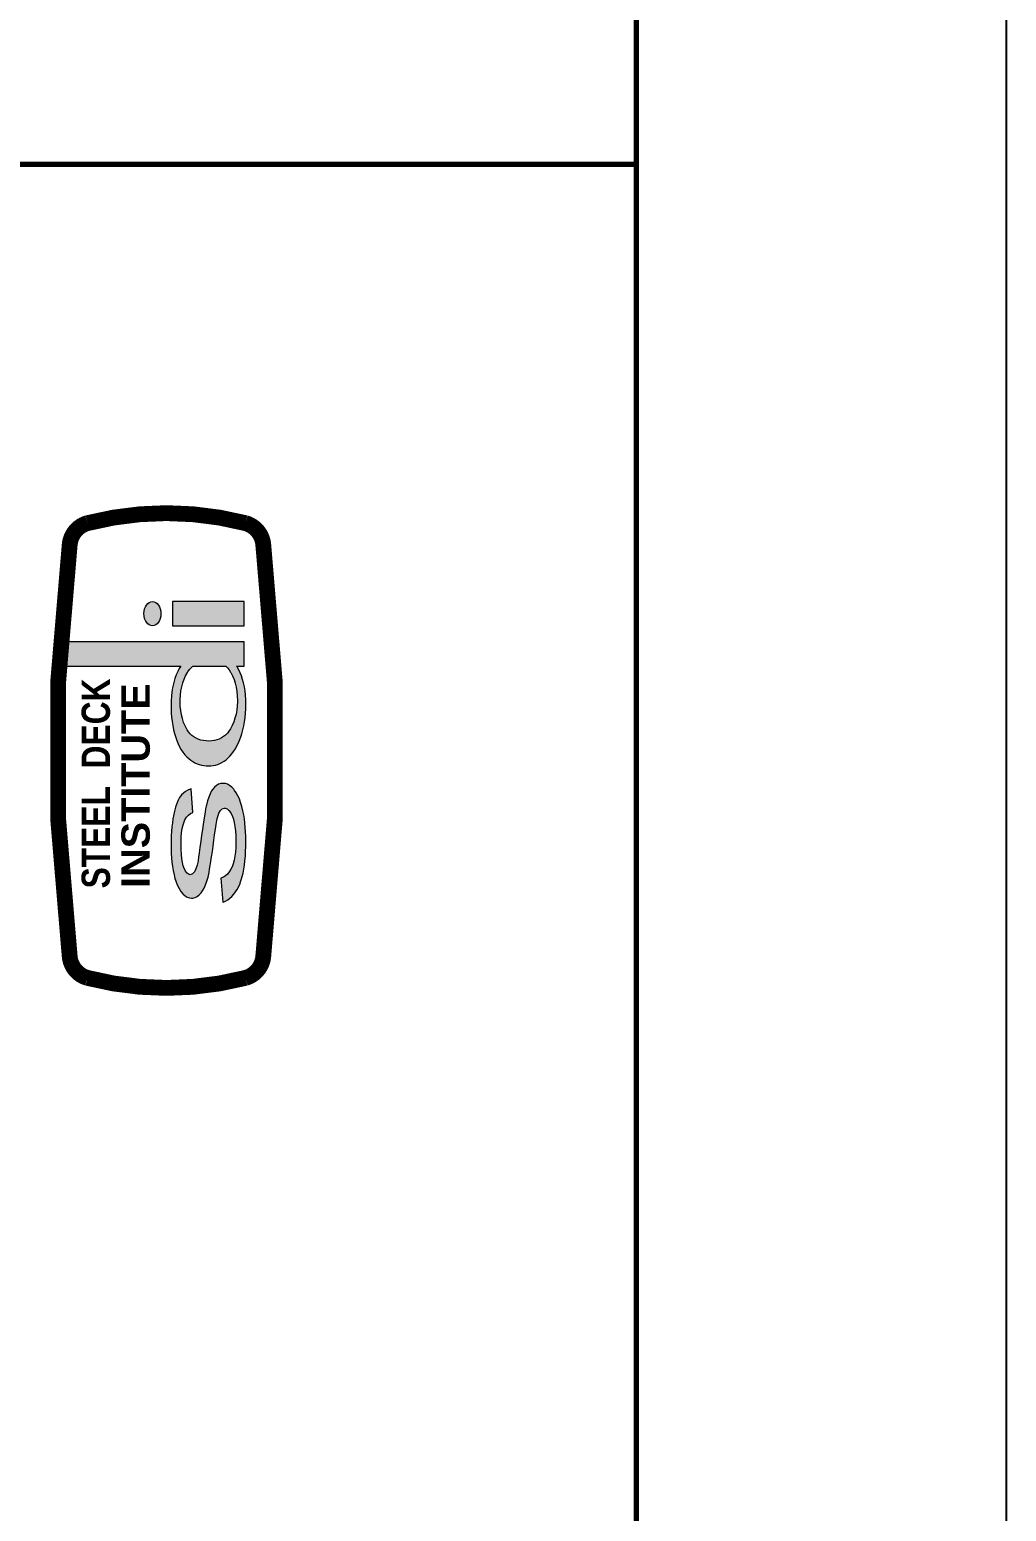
# Paper-space layout 'J1.1' of a CAD drawing. Extents: x -1.7 to 34.3, y -23.5 to 0.5.
# Drawn here: x 32.932 to 34.25, y -9.568 to -7.568 of the extents above; entities that cross this region are included whole.
import ezdxf
from ezdxf.enums import TextEntityAlignment as Align

# ---------------------------------------------------------------- set-up
doc = ezdxf.new("R2010")
doc.units = 0
doc.header["$LTSCALE"] = 0.5
doc.header["$MEASUREMENT"] = 0
doc.layers.get('0').update_dxf_attribs({"linetype": 'CONTINUOUS'})
doc.layers.add('TITLE-ACTUAL-PAPER-SIZE', color=250, linetype='CONTINUOUS', plot=False)
for name, color, linetype, lineweight in [('TITLE-BORDER', 4, 'CONTINUOUS', 70), ('TITLE-ERECTION-NOTES-JOISTS', 40, 'CONTINUOUS', 18), ('TITLE-INFO-ATTRIB', 1, 'CONTINUOUS', 40), ('TITLE-LOGO', 40, 'CONTINUOUS', 20)]:
    doc.layers.add(name, color=color, linetype=linetype, lineweight=lineweight)
doc.styles.add('NOTES', font='romans.shx', dxfattribs={"width": 0.95})
doc.styles.add('SDI Member', font='arialbd.ttf')
doc.styles.add('TITLE-ATTRIB', font='SIMPLEX', dxfattribs={"width": 0.75})

# ---------------------------------------------------------------- blocks, each defined once
blk = doc.blocks.new('SteelDeck')
at = {"layer": 'TITLE-LOGO', "lineweight": 5}
h = blk.add_hatch(color=254, dxfattribs=at)
h.paths.add_polyline_path([(0.008956424751964676, 0.1032002003199768), (0.008423345754714262, 0.09460430148840437), (0.008256758568300882, 0.0856752282840052), (0.008323393442957183, 0.08031112087394554), (0.008656567816238692, 0.07174853947992865), (0.009289599125246184, 0.0634191801474362), (0.01022248737043441, 0.05532304287601342), (0.01148854998935889, 0.04742681022855955), (0.0130544695435546, 0.0397637996426301), (0.0149202460343858, 0.03230069368066957), (0.01708587946048823, 0.02510412721733424), (0.01908492570063203, 0.01934021055933677), (0.02168368581222779, 0.01304321490363414), (0.02451566798534799, 0.007179345933424841), (0.02758087221953787, 0.00174860364870888), (0.0309126159528077, -0.00321569451341297), (0.03447758174714721, -0.007780183427597009), (0.03830908704011193, -0.01187822821918694), (0.04240713183170186, -0.01554314632573828), (0.0458721453142843, -0.01820854131199034), (0.04973696804434979, -0.02077398398648533), (0.05370174308662712, -0.02297293485059804), (0.05773315300356074, -0.02483871134097448), (0.0618645152327062, -0.02637131345806942), (0.06609582977360873, -0.02757074120188285), (0.07042709662672308, -0.02843699457241478), (0.07485831579159452, -0.02893675613256441), (0.07935616983112226, -0.02910334331897779), (0.0837873889959937, -0.02893675613256441), (0.08825192559842066, -0.02837035969775847), (0.09261650988863579, -0.02747078889012577), (0.09684782442953832, -0.02617140883410052), (0.1009458692211282, -0.02447221953013745), (0.1049439617009611, -0.02243985585289288), (0.1088087844314813, -0.02000768292816524), (0.1125736548497898, -0.01720901819214582), (0.1162052555187856, -0.01401054420864334), (0.1197369038755696, -0.01051221328896013), (0.123501774293878, -0.006180946435845769), (0.1270334226511167, -0.001483187772349126), (0.130331848946831, 0.003647697576640851), (0.1334303706185764, 0.009178392173568639), (0.1362623527916966, 0.01510889601843424), (0.1388611129032924, 0.02143920911123764), (0.1412599683909193, 0.02816933145197886), (0.1424260786976319, 0.03186756699563098), (0.1444917598119773, 0.03926403808293522), (0.1462575839905966, 0.04686041379420836), (0.147656916358379, 0.0546566941294504), (0.1487897092275361, 0.06265287908866135), (0.1495893277238665, 0.07081565123474043), (0.1500557718464606, 0.07917832800478841), (0.150222359032874, 0.08770759196124978), (0.150222359032874, 0.08800744889697576), (0.150022454408905, 0.09686988722717338), (0.1495226928492102, 0.1053325163089784), (0.148689756915779, 0.1134286535804012), (0.1475236466090664, 0.1210916641663307), (0.1459910444919714, 0.1283548655043223), (0.1441585854386958, 0.1352515750314769), (0.1419929520121386, 0.1417151578735929), (0.1394941442127546, 0.1478122489053266), (0.1366621620396344, 0.153476213251567), (0.1334970054932327, 0.1587736857869704), (0.1322031022760584, 0.1605728274026905), (0.1471571547986841, 0.1605728274026905), (0.1471571547986841, 0.2063176688571975), (-0.2048950536736029, 0.2063176688571975), (-0.2048950536736029, 0.1605728274026905), (0.02691452347297485, 0.1605728274026905), (0.02391595411344127, 0.1558084338645376), (0.02088406731635217, 0.1500778346436409), (0.01811872001788828, 0.143780838988393), (0.01561991221804959, 0.1368841294607837), (0.01335432647973533, 0.1293877060617223), (0.01268797773317232, 0.1266889936379147), (0.01108874074142108, 0.1192258876759542), (0.009855995560052122, 0.1113962899031566)])
h.paths.add_polyline_path([(0.1119927449409133, 0.1605728274026905), (0.1153255005611626, 0.1572400717824411), (0.1184938222641776, 0.153375415639518), (0.1213139767470111, 0.1490233253881588), (0.1218362275772833, 0.1481180906158688), (0.125143816168098, 0.1416769970438754), (0.1279291539290952, 0.1348877362521552), (0.1302270575816564, 0.1277154915179626), (0.1320027104044001, 0.1201602628417522), (0.1332561123964169, 0.1122568669453603), (0.1340220802809071, 0.1039704871069507), (0.1343006140569614, 0.09533594004835955), (0.1342657973346704, 0.09310766983947083), (0.1338828133926526, 0.0847516565573887), (0.1329775786203626, 0.07667417705090607), (0.1315500930182552, 0.06894486476460493), (0.1296351733077117, 0.06149408625435804), (0.127198002766896, 0.05439147496429264), (0.124238581395808, 0.04760221417211774), (0.1207917259167388, 0.04109148715645183), (0.1182152884881233, 0.03712238084711039), (0.1151166002292356, 0.0331184578159327), (0.1117045614720027, 0.02960196889273625), (0.1080139889391702, 0.0265729140779758), (0.1040448826298288, 0.02399647664936033), (0.09979724254488787, 0.02187265660688986), (0.09527106868343793, 0.02023627067240064), (0.09046636104593375, 0.0190525021240564), (0.08538311963237533, 0.01835616768369341), (0.08002134444276265, 0.01811245062947542), (0.07476401941911348, 0.01832135096185716), (0.0695415111177553, 0.01894805195763816), (0.06463235331428763, 0.02002737034001889), (0.06000172928687419, 0.02152448938670837), (0.05568445575780601, 0.02347422581908809), (0.05168053272662831, 0.02587657963806755), (0.04798996019334112, 0.02869673412090101), (0.04461273815839917, 0.03193468926758847), (0.04151404989951146, 0.03562526180087566), (0.03872871213851425, 0.0397684517198531), (0.03817164458640576, 0.04070850321443409), (0.03482923927330006, 0.04694069645404575), (0.0320090847904666, 0.05359069035796615), (0.02971118113790538, 0.06069330164803155), (0.02793552831561641, 0.06817889688011469), (0.02664730960130868, 0.07611710949879757), (0.02588134171681844, 0.08443830605904346), (0.02563762466260044, 0.09317730328359808), (0.02567244138489144, 0.09676342565092177), (0.02612505877103644, 0.1052935225430947), (0.02706511026516267, 0.1134406354937045), (0.02852741258956115, 0.1212047645018419), (0.03044233230010462, 0.1286207262902526), (0.03287950284092034, 0.1356188874143545), (0.03583892421200829, 0.1422340645959839), (0.0392509629687865, 0.1485010745578865), (0.04008656429694923, 0.1497892932721943), (0.04297635222390994, 0.1538280330256629), (0.0461446739269249, 0.1574141553925319), (0.04958103138832115, 0.1605728274026905)], flags=16)
edge = h.paths.add_edge_path()
edge.add_ellipse((-0.02710970115814604, 0.2598977110629921), major_axis=(-1.682562169238486e-15, -0.02300569047664073), ratio=0.6966399273299175, start_angle=0, end_angle=360)
h.paths.add_polyline_path([(0.01132196280249076, 0.2829034015395582), (0.01132196280249076, 0.236892020586426), (0.1471571547986841, 0.236892020586426), (0.1471571547986841, 0.2829034015395582)])
h.paths.add_polyline_path([(0.09858033117105691, -0.0637594434132307), (0.09458223869122406, -0.06595839427688865), (0.09091732058467272, -0.06905691594863406), (0.08755225941430211, -0.0730550084284669), (0.08535330855064416, -0.07635343472418121), (0.08235473919111058, -0.08191744675820978), (0.07968934420440377, -0.08828107728811396), (0.07739044102853398, -0.09537769143969221), (0.07539139478884493, -0.1032406066495906), (0.07499158554090712, -0.105106383139967), (0.07395874498350707, -0.1105038079875822), (0.07285926955190547, -0.116700851331073), (0.07169315924519282, -0.1237641480450957), (0.07042709662672308, -0.1316270632549941), (0.06912771657069783, -0.1403229143983236), (0.06776170164001627, -0.149885018912185), (0.06629573439757763, -0.1602800593594775), (0.0647631322804827, -0.171474718302191), (0.06309726041407515, -0.1836022654905474), (0.06166461060873729, -0.1939973059378399), (0.06046518286492386, -0.2021933955210198), (0.05953229461973564, -0.208257169115198), (0.0588992633102734, -0.2121219918452635), (0.05773315300356074, -0.2172195597571527), (0.05543424982814571, -0.2244494436575888), (0.05276885484143889, -0.2297469161929921), (0.05246899790571291, -0.2301800428784855), (0.04880407979916157, -0.2340781830461065), (0.04470603500757164, -0.2353775631021318), (0.04260703645567077, -0.235077706165951), (0.03894211834957417, -0.2328121204276368), (0.03554373974164804, -0.2284142186998661), (0.03241190063280186, -0.221850683545993), (0.03131242520074551, -0.2185522572502787), (0.02981314052075135, -0.212455166218545), (0.02868034765159422, -0.2051919648805534), (0.02784741171861782, -0.1967959706734046), (0.02734765015846818, -0.1872671835970987), (0.02718106297160006, -0.1766056036511809), (0.02718106297160006, -0.173840256352717), (0.02751423734488156, -0.1643447867135119), (0.02828053840365641, -0.155682253007738), (0.02944664871036906, -0.1478859726724959), (0.0310458857021203, -0.1409892631448866), (0.03304493194180935, -0.1349254895507084), (0.03461085149645982, -0.1314271586310252), (0.03764273829354892, -0.1262629558449344), (0.04114106921323213, -0.1221649110533445), (0.04507252681840868, -0.1191663416933562), (0.04943711110862381, -0.1172672477658789), (0.04637190687397919, -0.07228870736969206), (0.04453944782070351, -0.07295505611625508), (0.0399416414694187, -0.07498741979349965), (0.03574364436561694, -0.07755286246799464), (0.03187882163555145, -0.08058474926508374), (0.02838049071586823, -0.08411639762186773), (0.02524865160656731, -0.08814780753880136), (0.02461562029755981, -0.08914733065864588), (0.02178363812443962, -0.09421158113297956), (0.01918487801238911, -0.1002087198525015), (0.01685265739941855, -0.1071054293801108), (0.01472034141041689, -0.1149350271524536), (0.0128545649195857, -0.1236641957333386), (0.0118883592372967, -0.1292282077673672), (0.01075556636768482, -0.1368245834786403), (0.009855995560052122, -0.1447874510007505), (0.00915632937593358, -0.1530501754585867), (0.008656567816238692, -0.1616793917272599), (0.00835671088005796, -0.170608464931659), (0.008256758568300882, -0.1799040299468952), (0.008323393442957183, -0.1863342953514557), (0.008623250378683167, -0.1950301464947852), (0.00915632937593358, -0.203426140701934), (0.009922630434708424, -0.2116222302855686), (0.01092215355455295, -0.2195517803701232), (0.01222153361057821, -0.227281425830709), (0.01388740547698575, -0.2355774677261007), (0.01571986453026142, -0.2428073516265368), (0.01771891076995047, -0.2489377600953713), (0.0178854979568186, -0.2494042042179654), (0.02058421038017144, -0.2560343742469495), (0.02358277974015976, -0.2618982432171588), (0.02688120603587407, -0.2670291285656941), (0.03051280670486989, -0.2714270302934647), (0.0311125205767766, -0.2720933790400277), (0.03497734330729685, -0.2754917576479539), (0.03897543578667495, -0.2779239305731362), (0.0431067980158204, -0.2793898978155749), (0.04737142999382371, -0.279856341938169), (0.04973696804434979, -0.2797230721888564), (0.05396828258525233, -0.2786902316314563), (0.05799969250218595, -0.2766578679542118), (0.0618645152327062, -0.2736592985946782), (0.06552943333925754, -0.2696278886777446), (0.06809487601329778, -0.2662295100698184), (0.0711600802479424, -0.2609653549715159), (0.0739254275464063, -0.2548349465031361), (0.07635760047158868, -0.2478382846637697), (0.07845659902348956, -0.2399753694534166), (0.07918958264470888, -0.2369101652192267), (0.080322375513866, -0.2314461054969552), (0.08152180325767944, -0.2251824272788081), (0.08275454843904839, -0.2180524956901291), (0.08402061105751812, -0.2100896281680189), (0.08535330855064416, -0.2013271421504879), (0.08671932348132572, -0.1916984027619701), (0.08811865584910805, -0.1812367274400213), (0.08958462309154669, -0.169942116185096), (0.09091732058467272, -0.1596137106124598), (0.09241660526466688, -0.1489854481040975), (0.09381593763244922, -0.1399897400250421), (0.09508200025091895, -0.1326599038123941), (0.09628142799518713, -0.126962622029053), (0.09738090342678873, -0.1228978946745638), (0.0989468229814392, -0.1188331673200747), (0.1020120272160838, -0.1135690122222268), (0.1055769930104233, -0.1104038556758251), (0.1096750378020133, -0.1093710151184251), (0.1106745609218578, -0.1094043325559806), (0.1145727010894788, -0.1106703951744503), (0.1182376191955754, -0.1136356470968831), (0.121602680365946, -0.1183334057603798), (0.1247678369123477, -0.1246970362902839), (0.1267002482778352, -0.1300611437007984), (0.1283328027066872, -0.1365580439800151), (0.1296321827627125, -0.1439878325048749), (0.1305650710079007, -0.1523171918373674), (0.1310981500051511, -0.1615461219779473), (0.13129805462912, -0.1717412578008162), (0.1312647371920193, -0.1740068435395852), (0.130998197693394, -0.1835689480534466), (0.1303651663839318, -0.1924313863831895), (0.1293323258269865, -0.2005275236546122), (0.1279329934587494, -0.2079239947419165), (0.1261338518430293, -0.2146207996451022), (0.1240015358540276, -0.2205513034899678), (0.1218692198645712, -0.2251157924041518), (0.1188706505050376, -0.23014672544093), (0.1154722718975663, -0.2343447225447317), (0.1117074014788031, -0.2377431011526578), (0.1075427218125569, -0.2403085438266981), (0.1030115503359283, -0.2420410505682167), (0.1066098335673686, -0.2875193525240984), (0.1071095951275183, -0.2873527653372303), (0.1117074014788031, -0.2853537190975413), (0.1160386683319174, -0.2828882287352581), (0.1201367131235074, -0.2799562942499261), (0.1239349009793713, -0.2764912807677984), (0.1274998667737108, -0.2725598231626218), (0.1308316105065259, -0.2681619214353059), (0.133863497303615, -0.2632642581473856), (0.1366621620396344, -0.2578668333002252), (0.1392276047141294, -0.2520029643300159), (0.1395607790874109, -0.2511033935219285), (0.1415931427642008, -0.245339476863931), (0.1433922843803757, -0.2391091160828847), (0.1449915213721269, -0.2323789937421434), (0.1463908537399092, -0.2251491098417073), (0.1475569640466219, -0.2174194643811216), (0.1485231697289109, -0.209223374797487), (0.149256153350585, -0.2005275236546122), (0.1497892323478354, -0.1913319109511331), (0.1500890892835613, -0.1816365366879591), (0.150222359032874, -0.171474718302191), (0.1501224067211169, -0.1628788194710733), (0.1497559149102798, -0.1540830160159867), (0.1491895184759287, -0.1455537520590706), (0.1483898999795983, -0.13732434503879), (0.147357059422653, -0.1293281600791243), (0.1460909968041832, -0.1216318320560941), (0.1445917121241891, -0.1142020435312343), (0.1445250772495328, -0.1139688214701646), (0.1425593484469445, -0.1059060016358426), (0.140327080145731, -0.0985095305485384), (0.1378615897834479, -0.0917460907706964), (0.1351295599220848, -0.08564899973896267), (0.1321309905625512, -0.08018494001714593), (0.1288658817043924, -0.07535391160388194), (0.1271333749628738, -0.07322159561488029), (0.1233685045445654, -0.06922350313550218), (0.1194703643769444, -0.06609166402620126), (0.1154722718975663, -0.06385939572498778), (0.1114075445430771, -0.06252669823186174), (0.1072428648768309, -0.06206025410926763), (0.1028782805866157, -0.06246006335720544)])
at = {"layer": 'TITLE-LOGO', "color": 254, "lineweight": 5, "const_width": 0.03}
blk.add_lwpolyline([(0.1831348014489649, 0.3925043988812167, 0.2995411022055546), (0.1496195214668532, 0.4316586296778286, 0.1265949560238021), (-0.1504059345415172, 0.4316586296778286, 0.2995411022055452), (-0.1839212145240836, 0.3925043988812167, 0.06302559094770972), (-0.1839212145240836, -0.3921079398245393, 0.2995411022055443), (-0.1504059345415172, -0.4312621706211512, 0.1265949560238024), (0.1496195214668532, -0.4312621706211512, 0.2995411022055461), (0.1831348014489649, -0.3921079398245393, 0.06302559094770967)], format="xyb", close=True, dxfattribs=at)
at = {"layer": 'TITLE-LOGO', "color": 254, "lineweight": 5}
for points in [[(0.01132196280249076, 0.2829034015395582), (0.01132196280249076, 0.236892020586426), (0.1471571547986841, 0.236892020586426), (0.1471571547986841, 0.2829034015395582)], [(0.008956424751964676, 0.1032002003199768), (0.008423345754714262, 0.09460430148840437), (0.008256758568300882, 0.0856752282840052), (0.008323393442957183, 0.08031112087394554), (0.008656567816238692, 0.07174853947992865), (0.009289599125246184, 0.0634191801474362), (0.01022248737043441, 0.05532304287601342), (0.01148854998935889, 0.04742681022855955), (0.0130544695435546, 0.0397637996426301), (0.0149202460343858, 0.03230069368066957), (0.01708587946048823, 0.02510412721733424), (0.01908492570063203, 0.01934021055933677), (0.02168368581222779, 0.01304321490363414), (0.02451566798534799, 0.007179345933424841), (0.02758087221953787, 0.00174860364870888), (0.0309126159528077, -0.00321569451341297), (0.03447758174714721, -0.007780183427597009), (0.03830908704011193, -0.01187822821918694), (0.04240713183170186, -0.01554314632573828), (0.0458721453142843, -0.01820854131199034), (0.04973696804434979, -0.02077398398648533), (0.05370174308662712, -0.02297293485059804), (0.05773315300356074, -0.02483871134097448), (0.0618645152327062, -0.02637131345806942), (0.06609582977360873, -0.02757074120188285), (0.07042709662672308, -0.02843699457241478), (0.07485831579159452, -0.02893675613256441), (0.07935616983112226, -0.02910334331897779), (0.0837873889959937, -0.02893675613256441), (0.08825192559842066, -0.02837035969775847), (0.09261650988863579, -0.02747078889012577), (0.09684782442953832, -0.02617140883410052), (0.1009458692211282, -0.02447221953013745), (0.1049439617009611, -0.02243985585289288), (0.1088087844314813, -0.02000768292816524), (0.1125736548497898, -0.01720901819214582), (0.1162052555187856, -0.01401054420864334), (0.1197369038755696, -0.01051221328896013), (0.123501774293878, -0.006180946435845769), (0.1270334226511167, -0.001483187772349126), (0.130331848946831, 0.003647697576640851), (0.1334303706185764, 0.009178392173568639), (0.1362623527916966, 0.01510889601843424), (0.1388611129032924, 0.02143920911123764), (0.1412599683909193, 0.02816933145197886), (0.1424260786976319, 0.03186756699563098), (0.1444917598119773, 0.03926403808293522), (0.1462575839905966, 0.04686041379420836), (0.147656916358379, 0.0546566941294504), (0.1487897092275361, 0.06265287908866135), (0.1495893277238665, 0.07081565123474043), (0.1500557718464606, 0.07917832800478841), (0.150222359032874, 0.08770759196124978), (0.150222359032874, 0.08800744889697576), (0.150022454408905, 0.09686988722717338), (0.1495226928492102, 0.1053325163089784), (0.148689756915779, 0.1134286535804012), (0.1475236466090664, 0.1210916641663307), (0.1459910444919714, 0.1283548655043223), (0.1441585854386958, 0.1352515750314769), (0.1419929520121386, 0.1417151578735929), (0.1394941442127546, 0.1478122489053266), (0.1366621620396344, 0.153476213251567), (0.1334970054932327, 0.1587736857869704), (0.1322031022760584, 0.1605728274026905), (0.1471571547986841, 0.1605728274026905), (0.1471571547986841, 0.2063176688571975), (-0.2048950536736029, 0.2063176688571975), (-0.2048950536736029, 0.1605728274026905), (0.02691452347297485, 0.1605728274026905), (0.02391595411344127, 0.1558084338645376), (0.02088406731635217, 0.1500778346436409), (0.01811872001788828, 0.143780838988393), (0.01561991221804959, 0.1368841294607837), (0.01335432647973533, 0.1293877060617223), (0.01268797773317232, 0.1266889936379147), (0.01108874074142108, 0.1192258876759542), (0.009855995560052122, 0.1113962899031566)], [(0.1119927449409133, 0.1605728274026905), (0.1153255005611626, 0.1572400717824411), (0.1184938222641776, 0.153375415639518), (0.1213139767470111, 0.1490233253881588), (0.1218362275772833, 0.1481180906158688), (0.125143816168098, 0.1416769970438754), (0.1279291539290952, 0.1348877362521552), (0.1302270575816564, 0.1277154915179626), (0.1320027104044001, 0.1201602628417522), (0.1332561123964169, 0.1122568669453603), (0.1340220802809071, 0.1039704871069507), (0.1343006140569614, 0.09533594004835955), (0.1342657973346704, 0.09310766983947083), (0.1338828133926526, 0.0847516565573887), (0.1329775786203626, 0.07667417705090607), (0.1315500930182552, 0.06894486476460493), (0.1296351733077117, 0.06149408625435804), (0.127198002766896, 0.05439147496429264), (0.124238581395808, 0.04760221417211774), (0.1207917259167388, 0.04109148715645183), (0.1182152884881233, 0.03712238084711039), (0.1151166002292356, 0.0331184578159327), (0.1117045614720027, 0.02960196889273625), (0.1080139889391702, 0.0265729140779758), (0.1040448826298288, 0.02399647664936033), (0.09979724254488787, 0.02187265660688986), (0.09527106868343793, 0.02023627067240064), (0.09046636104593375, 0.0190525021240564), (0.08538311963237533, 0.01835616768369341), (0.08002134444276265, 0.01811245062947542), (0.07476401941911348, 0.01832135096185716), (0.0695415111177553, 0.01894805195763816), (0.06463235331428763, 0.02002737034001889), (0.06000172928687419, 0.02152448938670837), (0.05568445575780601, 0.02347422581908809), (0.05168053272662831, 0.02587657963806755), (0.04798996019334112, 0.02869673412090101), (0.04461273815839917, 0.03193468926758847), (0.04151404989951146, 0.03562526180087566), (0.03872871213851425, 0.0397684517198531), (0.03817164458640576, 0.04070850321443409), (0.03482923927330006, 0.04694069645404575), (0.0320090847904666, 0.05359069035796615), (0.02971118113790538, 0.06069330164803155), (0.02793552831561641, 0.06817889688011469), (0.02664730960130868, 0.07611710949879757), (0.02588134171681844, 0.08443830605904346), (0.02563762466260044, 0.09317730328359808), (0.02567244138489144, 0.09676342565092177), (0.02612505877103644, 0.1052935225430947), (0.02706511026516267, 0.1134406354937045), (0.02852741258956115, 0.1212047645018419), (0.03044233230010462, 0.1286207262902526), (0.03287950284092034, 0.1356188874143545), (0.03583892421200829, 0.1422340645959839), (0.0392509629687865, 0.1485010745578865), (0.04008656429694923, 0.1497892932721943), (0.04297635222390994, 0.1538280330256629), (0.0461446739269249, 0.1574141553925319), (0.04958103138832115, 0.1605728274026905)], [(0.09858033117105691, -0.0637594434132307), (0.09458223869122406, -0.06595839427688865), (0.09091732058467272, -0.06905691594863406), (0.08755225941430211, -0.0730550084284669), (0.08535330855064416, -0.07635343472418121), (0.08235473919111058, -0.08191744675820978), (0.07968934420440377, -0.08828107728811396), (0.07739044102853398, -0.09537769143969221), (0.07539139478884493, -0.1032406066495906), (0.07499158554090712, -0.105106383139967), (0.07395874498350707, -0.1105038079875822), (0.07285926955190547, -0.116700851331073), (0.07169315924519282, -0.1237641480450957), (0.07042709662672308, -0.1316270632549941), (0.06912771657069783, -0.1403229143983236), (0.06776170164001627, -0.149885018912185), (0.06629573439757763, -0.1602800593594775), (0.0647631322804827, -0.171474718302191), (0.06309726041407515, -0.1836022654905474), (0.06166461060873729, -0.1939973059378399), (0.06046518286492386, -0.2021933955210198), (0.05953229461973564, -0.208257169115198), (0.0588992633102734, -0.2121219918452635), (0.05773315300356074, -0.2172195597571527), (0.05543424982814571, -0.2244494436575888), (0.05276885484143889, -0.2297469161929921), (0.05246899790571291, -0.2301800428784855), (0.04880407979916157, -0.2340781830461065), (0.04470603500757164, -0.2353775631021318), (0.04260703645567077, -0.235077706165951), (0.03894211834957417, -0.2328121204276368), (0.03554373974164804, -0.2284142186998661), (0.03241190063280186, -0.221850683545993), (0.03131242520074551, -0.2185522572502787), (0.02981314052075135, -0.212455166218545), (0.02868034765159422, -0.2051919648805534), (0.02784741171861782, -0.1967959706734046), (0.02734765015846818, -0.1872671835970987), (0.02718106297160006, -0.1766056036511809), (0.02718106297160006, -0.173840256352717), (0.02751423734488156, -0.1643447867135119), (0.02828053840365641, -0.155682253007738), (0.02944664871036906, -0.1478859726724959), (0.0310458857021203, -0.1409892631448866), (0.03304493194180935, -0.1349254895507084), (0.03461085149645982, -0.1314271586310252), (0.03764273829354892, -0.1262629558449344), (0.04114106921323213, -0.1221649110533445), (0.04507252681840868, -0.1191663416933562), (0.04943711110862381, -0.1172672477658789), (0.04637190687397919, -0.07228870736969206), (0.04453944782070351, -0.07295505611625508), (0.0399416414694187, -0.07498741979349965), (0.03574364436561694, -0.07755286246799464), (0.03187882163555145, -0.08058474926508374), (0.02838049071586823, -0.08411639762186773), (0.02524865160656731, -0.08814780753880136), (0.02461562029755981, -0.08914733065864588), (0.02178363812443962, -0.09421158113297956), (0.01918487801238911, -0.1002087198525015), (0.01685265739941855, -0.1071054293801108), (0.01472034141041689, -0.1149350271524536), (0.0128545649195857, -0.1236641957333386), (0.0118883592372967, -0.1292282077673672), (0.01075556636768482, -0.1368245834786403), (0.009855995560052122, -0.1447874510007505), (0.00915632937593358, -0.1530501754585867), (0.008656567816238692, -0.1616793917272599), (0.00835671088005796, -0.170608464931659), (0.008256758568300882, -0.1799040299468952), (0.008323393442957183, -0.1863342953514557), (0.008623250378683167, -0.1950301464947852), (0.00915632937593358, -0.203426140701934), (0.009922630434708424, -0.2116222302855686), (0.01092215355455295, -0.2195517803701232), (0.01222153361057821, -0.227281425830709), (0.01388740547698575, -0.2355774677261007), (0.01571986453026142, -0.2428073516265368), (0.01771891076995047, -0.2489377600953713), (0.0178854979568186, -0.2494042042179654), (0.02058421038017144, -0.2560343742469495), (0.02358277974015976, -0.2618982432171588), (0.02688120603587407, -0.2670291285656941), (0.03051280670486989, -0.2714270302934647), (0.0311125205767766, -0.2720933790400277), (0.03497734330729685, -0.2754917576479539), (0.03897543578667495, -0.2779239305731362), (0.0431067980158204, -0.2793898978155749), (0.04737142999382371, -0.279856341938169), (0.04973696804434979, -0.2797230721888564), (0.05396828258525233, -0.2786902316314563), (0.05799969250218595, -0.2766578679542118), (0.0618645152327062, -0.2736592985946782), (0.06552943333925754, -0.2696278886777446), (0.06809487601329778, -0.2662295100698184), (0.0711600802479424, -0.2609653549715159), (0.0739254275464063, -0.2548349465031361), (0.07635760047158868, -0.2478382846637697), (0.07845659902348956, -0.2399753694534166), (0.07918958264470888, -0.2369101652192267), (0.080322375513866, -0.2314461054969552), (0.08152180325767944, -0.2251824272788081), (0.08275454843904839, -0.2180524956901291), (0.08402061105751812, -0.2100896281680189), (0.08535330855064416, -0.2013271421504879), (0.08671932348132572, -0.1916984027619701), (0.08811865584910805, -0.1812367274400213), (0.08958462309154669, -0.169942116185096), (0.09091732058467272, -0.1596137106124598), (0.09241660526466688, -0.1489854481040975), (0.09381593763244922, -0.1399897400250421), (0.09508200025091895, -0.1326599038123941), (0.09628142799518713, -0.126962622029053), (0.09738090342678873, -0.1228978946745638), (0.0989468229814392, -0.1188331673200747), (0.1020120272160838, -0.1135690122222268), (0.1055769930104233, -0.1104038556758251), (0.1096750378020133, -0.1093710151184251), (0.1106745609218578, -0.1094043325559806), (0.1145727010894788, -0.1106703951744503), (0.1182376191955754, -0.1136356470968831), (0.121602680365946, -0.1183334057603798), (0.1247678369123477, -0.1246970362902839), (0.1267002482778352, -0.1300611437007984), (0.1283328027066872, -0.1365580439800151), (0.1296321827627125, -0.1439878325048749), (0.1305650710079007, -0.1523171918373674), (0.1310981500051511, -0.1615461219779473), (0.13129805462912, -0.1717412578008162), (0.1312647371920193, -0.1740068435395852), (0.130998197693394, -0.1835689480534466), (0.1303651663839318, -0.1924313863831895), (0.1293323258269865, -0.2005275236546122), (0.1279329934587494, -0.2079239947419165), (0.1261338518430293, -0.2146207996451022), (0.1240015358540276, -0.2205513034899678), (0.1218692198645712, -0.2251157924041518), (0.1188706505050376, -0.23014672544093), (0.1154722718975663, -0.2343447225447317), (0.1117074014788031, -0.2377431011526578), (0.1075427218125569, -0.2403085438266981), (0.1030115503359283, -0.2420410505682167), (0.1066098335673686, -0.2875193525240984), (0.1071095951275183, -0.2873527653372303), (0.1117074014788031, -0.2853537190975413), (0.1160386683319174, -0.2828882287352581), (0.1201367131235074, -0.2799562942499261), (0.1239349009793713, -0.2764912807677984), (0.1274998667737108, -0.2725598231626218), (0.1308316105065259, -0.2681619214353059), (0.133863497303615, -0.2632642581473856), (0.1366621620396344, -0.2578668333002252), (0.1392276047141294, -0.2520029643300159), (0.1395607790874109, -0.2511033935219285), (0.1415931427642008, -0.245339476863931), (0.1433922843803757, -0.2391091160828847), (0.1449915213721269, -0.2323789937421434), (0.1463908537399092, -0.2251491098417073), (0.1475569640466219, -0.2174194643811216), (0.1485231697289109, -0.209223374797487), (0.149256153350585, -0.2005275236546122), (0.1497892323478354, -0.1913319109511331), (0.1500890892835613, -0.1816365366879591), (0.150222359032874, -0.171474718302191), (0.1501224067211169, -0.1628788194710733), (0.1497559149102798, -0.1540830160159867), (0.1491895184759287, -0.1455537520590706), (0.1483898999795983, -0.13732434503879), (0.147357059422653, -0.1293281600791243), (0.1460909968041832, -0.1216318320560941), (0.1445917121241891, -0.1142020435312343), (0.1445250772495328, -0.1139688214701646), (0.1425593484469445, -0.1059060016358426), (0.140327080145731, -0.0985095305485384), (0.1378615897834479, -0.0917460907706964), (0.1351295599220848, -0.08564899973896267), (0.1321309905625512, -0.08018494001714593), (0.1288658817043924, -0.07535391160388194), (0.1271333749628738, -0.07322159561488029), (0.1233685045445654, -0.06922350313550218), (0.1194703643769444, -0.06609166402620126), (0.1154722718975663, -0.06385939572498778), (0.1114075445430771, -0.06252669823186174), (0.1072428648768309, -0.06206025410926763), (0.1028782805866157, -0.06246006335720544)]]:
    blk.add_lwpolyline(points, close=True, dxfattribs=at)
blk.add_ellipse((-0.02710970115814604, 0.2598977110629921), major_axis=(-1.682562169238486e-15, -0.02300569047664073), ratio=0.6966399273299175, dxfattribs=at)
at = {"layer": 'TITLE-LOGO', "color": 254, "lineweight": 5, "style": 'SDI Member', "width": 0.8}
blk.add_text('STEEL  DECK', height=0.05390625, rotation=90, dxfattribs=at).set_placement((-0.1075742840879812, -0.06225255831202325), align=Align.CENTER)
at = {"layer": 'TITLE-LOGO', "color": 254, "lineweight": 5, "style": 'SDI Member'}
blk.add_text('INSTITUTE', height=0.05377148437499999, rotation=90, dxfattribs=at).set_placement((-0.03209146643204264, -0.06642409567427698), align=Align.CENTER)
blk = doc.blocks.new('nmbs-d-title')
at = {"layer": 'TITLE-ACTUAL-PAPER-SIZE'}
blk.add_line((34.24999999999999, -23.5), (34.24999999999999, 0.5), dxfattribs=at)
at = {"layer": 'TITLE-BORDER'}
for p, q in [((33.75, 3.552713678800501e-15), (33.74999999999999, -23)), ((31.25, -7.750000000000004), (33.74999999999999, -7.750000000000005))]:
    blk.add_line(p, q, dxfattribs=at)
at = {"layer": 'TITLE-LOGO', "xscale": 0.7113800261182845, "yscale": 0.7113800261182845, "zscale": 0.7113800261182845}
blk.add_blockref('SteelDeck', (33.11641428713565, -8.541618739019677), dxfattribs=at)
at = {"layer": 'TITLE-ERECTION-NOTES-JOISTS', "style": 'NOTES', "width": 0.95}
blk.add_attdef('PAINT', text='', height=0.07812499999999986, dxfattribs=at).set_placement((26.34581930746428, -18.51154145012962), align=Align.BOTTOM_CENTER)
at = {"layer": 'TITLE-INFO-ATTRIB', "style": 'TITLE-ATTRIB', "width": 0.875, "flags": 8}
for tag, height, p in [('CHKR', 0.1875, (33.53125, -14.78112646600015)), ('DTLR', 0.1875, (33.53125, -16.28112646600015)), ('PONO', 0.1875, (33.53124999999999, -19.70046153322726)), ('JOBLOCATION', 0.1875, (32.36458333333333, -20.70046153322727)), ('CUSTOMER', 0.1875, (32.94791666666666, -20.70046153322727)), ('JOB', 0.25, (31.74999999999998, -20.70046153322727))]:
    blk.add_attdef(tag, text='', height=height, rotation=90, dxfattribs=at).set_placement(p, align=Align.MIDDLE_LEFT)
for tag, height, p in [('FILENO', 0.1875, (32.8125, -22.12766840056044)), ('DRAWING', 0.3125, (32.49999999999999, -22.94016840056043))]:
    blk.add_attdef(tag, text='', height=height, dxfattribs=at).set_placement(p, align=Align.BOTTOM_CENTER)

psp = doc.layouts.new('J1.1')

# ---------------------------------------------------------------- block references
psp.add_blockref('nmbs-d-title', (0.0002931935161463173, 9.904617211908828e-05))

doc.saveas('drawing.dxf')
